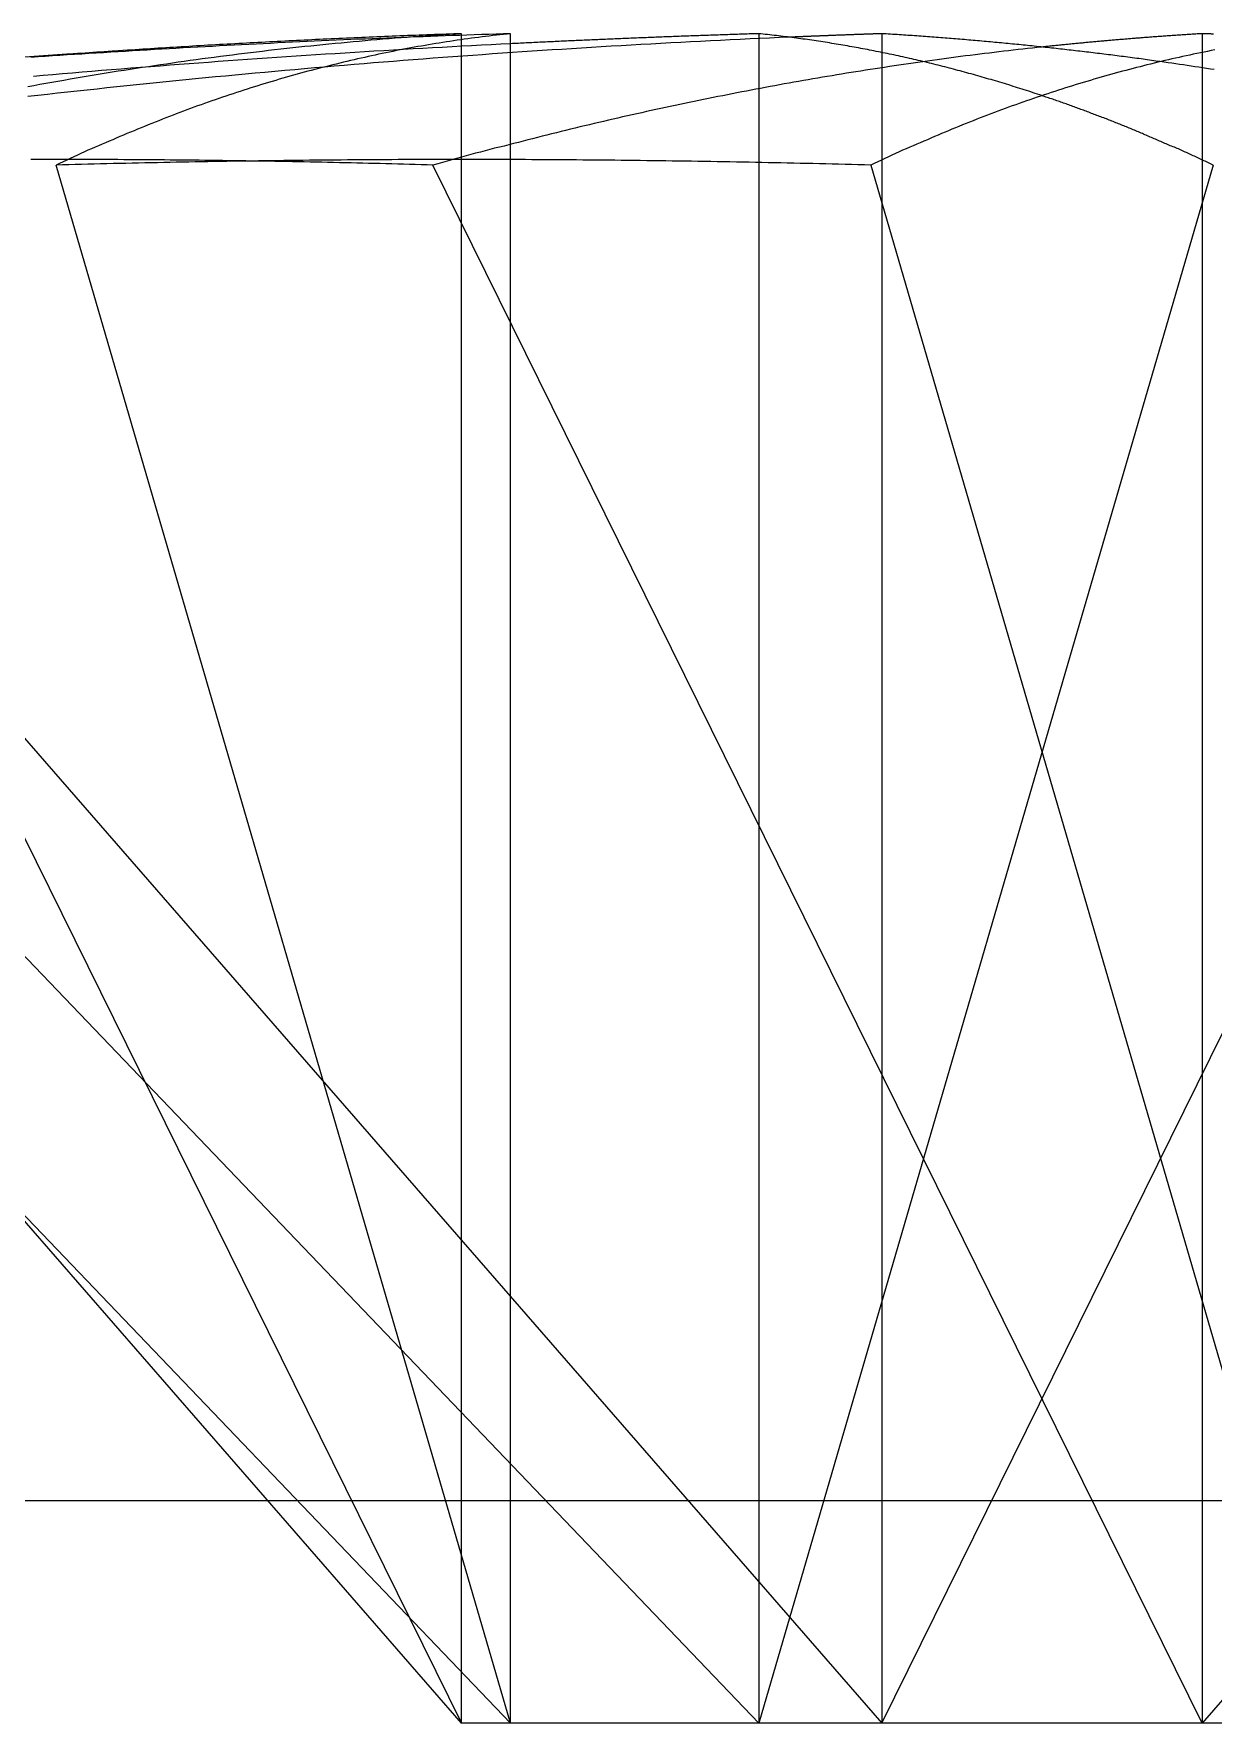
# Model space of a CAD drawing. Extents: x 3.27 to 9.48, y 3.29 to 7.63.
# Drawn here: x 5.3194 to 5.3548, y 4.5489 to 4.5997 of the extents above; entities that cross this region are included whole.
import ezdxf

# ---------------------------------------------------------------- set-up
doc = ezdxf.new("R2010")
doc.units = 0
doc.layers.add('HIDDEN_EDGES_ANSI_', color=7, linetype='CONTINUOUS')
doc.layers.add('VISIBLE_EDGES_ANSI_', color=7, linetype='CONTINUOUS')

msp = doc.modelspace()

# ---------------------------------------------------------------- linework, layer by layer
at = {"layer": 'HIDDEN_EDGES_ANSI_'}
for p, q in [((5.332231, 4.548943), (5.332231, 4.599696)), ((5.344857, 4.599744), (5.344857, 4.548943)), ((5.354489, 4.599182), (5.354489, 4.548943)), ((5.28889, 4.595791), (5.333704, 4.548943)), ((5.332231, 4.548943), (5.291482, 4.595791)), ((5.341163, 4.548943), (5.296349, 4.595791)), ((5.304109, 4.595791), (5.344857, 4.548943)), ((5.309115, 4.595791), (5.332231, 4.548943)), ((5.333704, 4.548943), (5.320048, 4.595791)), ((5.354489, 4.548943), (5.331373, 4.595791)), ((5.333704, 4.548943), (5.333704, 4.595957)), ((5.341163, 4.59587), (5.341163, 4.548943)), ((5.354819, 4.595791), (5.341163, 4.548943)), ((5.344528, 4.595791), (5.358183, 4.548943)), ((5.344857, 4.548943), (5.367973, 4.595791)), ((5.395238, 4.595791), (5.354489, 4.548943)), ((5.333704, 4.548943), (5.332231, 4.548943)), ((5.358183, 4.548943), (5.333704, 4.548943))]:
    msp.add_line(p, q, dxfattribs=at)
for points in [[(5.33223, 4.59974, 0), (5.33205, 4.59973, 0), (5.33187, 4.59972, 0), (5.33169, 4.59971, 0), (5.33151, 4.5997, 0), (5.33132, 4.59969, 0), (5.33114, 4.59967, 0), (5.33096, 4.59966, 0), (5.33078, 4.59965, 0), (5.3306, 4.59963, 0), (5.33042, 4.59962, 0), (5.33024, 4.59961, 0), (5.33006, 4.59959, 0), (5.32987, 4.59958, 0), (5.32969, 4.59956, 0), (5.32951, 4.59955, 0), (5.32933, 4.59953, 0), (5.32915, 4.59951, 0), (5.32897, 4.5995, 0), (5.32879, 4.59948, 0), (5.32861, 4.59946, 0), (5.32843, 4.59945, 0), (5.32824, 4.59943, 0), (5.32806, 4.59941, 0), (5.32788, 4.59939, 0), (5.3277, 4.59937, 0), (5.32752, 4.59936, 0), (5.32734, 4.59934, 0), (5.32716, 4.59932, 0), (5.32698, 4.5993, 0), (5.3268, 4.59928, 0), (5.32661, 4.59926, 0), (5.32643, 4.59924, 0), (5.32625, 4.59921, 0), (5.32607, 4.59919, 0), (5.32589, 4.59917, 0), (5.32571, 4.59915, 0), (5.32553, 4.59913, 0), (5.32535, 4.5991, 0), (5.32517, 4.59908, 0), (5.32499, 4.59906, 0), (5.3248, 4.59903, 0), (5.32462, 4.59901, 0), (5.32444, 4.59899, 0), (5.32426, 4.59896, 0), (5.32408, 4.59894, 0), (5.3239, 4.59891, 0), (5.32372, 4.59889, 0), (5.32354, 4.59886, 0), (5.32336, 4.59883, 0), (5.32318, 4.59881, 0), (5.323, 4.59878, 0), (5.32282, 4.59875, 0), (5.32263, 4.59873, 0), (5.32245, 4.5987, 0), (5.32227, 4.59867, 0), (5.32209, 4.59864, 0), (5.32191, 4.59862, 0), (5.32173, 4.59859, 0), (5.32155, 4.59856, 0), (5.32137, 4.59853, 0), (5.32119, 4.5985, 0), (5.32101, 4.59847, 0), (5.32083, 4.59844, 0), (5.32065, 4.59841, 0), (5.32047, 4.59838, 0), (5.32028, 4.59834, 0), (5.3201, 4.59831, 0), (5.31992, 4.59828, 0), (5.31974, 4.59825, 0), (5.31956, 4.59822, 0), (5.31938, 4.59818, 0), (5.3192, 4.59815, 0)], [(5.34209, 4.59964, 0), (5.34179, 4.59963, 0), (5.34149, 4.59961, 0), (5.3412, 4.5996, 0), (5.3409, 4.59959, 0), (5.3406, 4.59957, 0), (5.3403, 4.59956, 0), (5.34001, 4.59954, 0), (5.33971, 4.59953, 0), (5.33941, 4.59951, 0), (5.33911, 4.5995, 0), (5.33882, 4.59948, 0), (5.33852, 4.59947, 0), (5.33822, 4.59945, 0), (5.33792, 4.59943, 0), (5.33762, 4.59942, 0), (5.33733, 4.5994, 0), (5.33703, 4.59938, 0), (5.33673, 4.59937, 0), (5.33643, 4.59935, 0), (5.33614, 4.59933, 0), (5.33584, 4.59931, 0), (5.33554, 4.59929, 0), (5.33524, 4.59927, 0), (5.33495, 4.59926, 0), (5.33465, 4.59924, 0), (5.33435, 4.59922, 0), (5.33405, 4.5992, 0), (5.33376, 4.59918, 0), (5.33346, 4.59916, 0), (5.33316, 4.59914, 0), (5.33286, 4.59911, 0), (5.33257, 4.59909, 0), (5.33227, 4.59907, 0), (5.33197, 4.59905, 0), (5.33167, 4.59903, 0), (5.33138, 4.59901, 0), (5.33108, 4.59898, 0), (5.33078, 4.59896, 0), (5.33048, 4.59894, 0), (5.33019, 4.59891, 0), (5.32989, 4.59889, 0), (5.32959, 4.59887, 0), (5.3293, 4.59884, 0), (5.329, 4.59882, 0), (5.3287, 4.59879, 0), (5.3284, 4.59877, 0), (5.32811, 4.59874, 0), (5.32781, 4.59872, 0), (5.32751, 4.59869, 0), (5.32722, 4.59866, 0), (5.32692, 4.59864, 0), (5.32662, 4.59861, 0), (5.32632, 4.59858, 0), (5.32603, 4.59856, 0), (5.32573, 4.59853, 0), (5.32543, 4.5985, 0), (5.32514, 4.59847, 0), (5.32484, 4.59845, 0), (5.32454, 4.59842, 0), (5.32424, 4.59839, 0), (5.32395, 4.59836, 0), (5.32365, 4.59833, 0), (5.32335, 4.5983, 0), (5.32306, 4.59827, 0), (5.32276, 4.59824, 0), (5.32246, 4.59821, 0), (5.32217, 4.59818, 0), (5.32187, 4.59815, 0), (5.32157, 4.59812, 0), (5.32128, 4.59808, 0), (5.32098, 4.59805, 0), (5.32068, 4.59802, 0), (5.32039, 4.59799, 0), (5.32009, 4.59796, 0), (5.31979, 4.59792, 0), (5.3195, 4.59789, 0), (5.3192, 4.59786, 0)], [(5.3337, 4.59944, 0), (5.33341, 4.59943, 0), (5.33312, 4.59941, 0), (5.33283, 4.5994, 0), (5.33253, 4.59938, 0), (5.33224, 4.59937, 0), (5.33195, 4.59935, 0), (5.33165, 4.59933, 0), (5.33136, 4.59932, 0), (5.33107, 4.5993, 0), (5.33078, 4.59929, 0), (5.33048, 4.59927, 0), (5.33019, 4.59925, 0), (5.3299, 4.59923, 0), (5.3296, 4.59922, 0), (5.32931, 4.5992, 0), (5.32902, 4.59918, 0), (5.32873, 4.59916, 0), (5.32843, 4.59914, 0), (5.32814, 4.59913, 0), (5.32785, 4.59911, 0), (5.32756, 4.59909, 0), (5.32726, 4.59907, 0), (5.32697, 4.59905, 0), (5.32668, 4.59903, 0), (5.32639, 4.59901, 0), (5.32609, 4.59899, 0), (5.3258, 4.59897, 0), (5.32551, 4.59895, 0), (5.32522, 4.59893, 0), (5.32492, 4.59891, 0), (5.32463, 4.59888, 0), (5.32434, 4.59886, 0), (5.32405, 4.59884, 0), (5.32375, 4.59882, 0), (5.32346, 4.5988, 0), (5.32317, 4.59877, 0), (5.32288, 4.59875, 0), (5.32258, 4.59873, 0), (5.32229, 4.59871, 0), (5.322, 4.59868, 0), (5.32171, 4.59866, 0), (5.32141, 4.59864, 0), (5.32112, 4.59861, 0), (5.32083, 4.59859, 0), (5.32054, 4.59856, 0), (5.32024, 4.59854, 0), (5.31995, 4.59851, 0), (5.31966, 4.59849, 0), (5.31937, 4.59846, 0)], [(5.34967, 4.59934, 0), (5.34953, 4.59933, 0), (5.34939, 4.59931, 0), (5.34924, 4.5993, 0), (5.3491, 4.59928, 0), (5.34896, 4.59927, 0), (5.34881, 4.59925, 0), (5.34867, 4.59923, 0), (5.34853, 4.59922, 0), (5.34838, 4.5992, 0), (5.34824, 4.59918, 0), (5.3481, 4.59916, 0), (5.34795, 4.59915, 0), (5.34781, 4.59913, 0), (5.34767, 4.59911, 0), (5.34752, 4.59909, 0), (5.34738, 4.59908, 0), (5.34723, 4.59906, 0), (5.34709, 4.59904, 0), (5.34695, 4.59902, 0), (5.3468, 4.599, 0), (5.34666, 4.59898, 0), (5.34652, 4.59896, 0), (5.34637, 4.59894, 0), (5.34623, 4.59892, 0), (5.34609, 4.5989, 0), (5.34594, 4.59888, 0), (5.3458, 4.59886, 0), (5.34566, 4.59884, 0), (5.34551, 4.59882, 0), (5.34537, 4.5988, 0), (5.34523, 4.59878, 0), (5.34509, 4.59876, 0), (5.34494, 4.59873, 0), (5.3448, 4.59871, 0), (5.34466, 4.59869, 0), (5.34451, 4.59867, 0), (5.34437, 4.59865, 0), (5.34423, 4.59862, 0), (5.34408, 4.5986, 0), (5.34394, 4.59858, 0), (5.3438, 4.59856, 0), (5.34365, 4.59853, 0), (5.34351, 4.59851, 0), (5.34337, 4.59848, 0), (5.34322, 4.59846, 0), (5.34308, 4.59844, 0), (5.34294, 4.59841, 0), (5.34279, 4.59839, 0), (5.34265, 4.59836, 0), (5.34251, 4.59834, 0), (5.34236, 4.59831, 0), (5.34222, 4.59829, 0), (5.34208, 4.59826, 0), (5.34193, 4.59824, 0), (5.34179, 4.59821, 0), (5.34165, 4.59818, 0), (5.34151, 4.59816, 0), (5.34136, 4.59813, 0), (5.34122, 4.5981, 0), (5.34108, 4.59808, 0), (5.34093, 4.59805, 0), (5.34079, 4.59802, 0), (5.34065, 4.598, 0), (5.3405, 4.59797, 0), (5.34036, 4.59794, 0), (5.34022, 4.59791, 0), (5.34008, 4.59788, 0), (5.33993, 4.59786, 0), (5.33979, 4.59783, 0), (5.33965, 4.5978, 0), (5.3395, 4.59777, 0), (5.33936, 4.59774, 0), (5.33922, 4.59771, 0), (5.33907, 4.59768, 0), (5.33893, 4.59765, 0), (5.33879, 4.59762, 0), (5.33865, 4.59759, 0), (5.3385, 4.59756, 0), (5.33836, 4.59753, 0), (5.33822, 4.5975, 0), (5.33807, 4.59747, 0), (5.33793, 4.59744, 0), (5.33779, 4.59741, 0), (5.33765, 4.59737, 0), (5.3375, 4.59734, 0), (5.33736, 4.59731, 0), (5.33722, 4.59728, 0), (5.33707, 4.59725, 0), (5.33693, 4.59721, 0), (5.33679, 4.59718, 0), (5.33665, 4.59715, 0), (5.3365, 4.59711, 0), (5.33636, 4.59708, 0), (5.33622, 4.59705, 0), (5.33608, 4.59701, 0), (5.33593, 4.59698, 0), (5.33579, 4.59695, 0), (5.33565, 4.59691, 0), (5.33551, 4.59688, 0), (5.33536, 4.59684, 0), (5.33522, 4.59681, 0), (5.33508, 4.59677, 0), (5.33493, 4.59674, 0), (5.33479, 4.5967, 0), (5.33465, 4.59667, 0), (5.33451, 4.59663, 0), (5.33436, 4.59659, 0), (5.33422, 4.59656, 0), (5.33408, 4.59652, 0), (5.33394, 4.59648, 0), (5.33379, 4.59645, 0), (5.33365, 4.59641, 0), (5.33351, 4.59637, 0), (5.33337, 4.59634, 0), (5.33322, 4.5963, 0), (5.33308, 4.59626, 0), (5.33294, 4.59622, 0), (5.3328, 4.59618, 0), (5.33265, 4.59615, 0), (5.33251, 4.59611, 0), (5.33237, 4.59607, 0), (5.33223, 4.59603, 0), (5.33208, 4.59599, 0), (5.33194, 4.59595, 0), (5.3318, 4.59591, 0), (5.33166, 4.59587, 0), (5.33152, 4.59583, 0), (5.33137, 4.59579, 0)], [(5.35485, 4.59867, 0), (5.35474, 4.59868, 0), (5.35462, 4.5987, 0), (5.3545, 4.59872, 0), (5.35439, 4.59874, 0), (5.35427, 4.59875, 0), (5.35416, 4.59877, 0), (5.35404, 4.59879, 0), (5.35393, 4.59881, 0), (5.35381, 4.59882, 0), (5.3537, 4.59884, 0), (5.35358, 4.59886, 0), (5.35347, 4.59887, 0), (5.35335, 4.59889, 0), (5.35323, 4.59891, 0)], [(5.35482, 4.59579, 0), (5.35478, 4.59581, 0), (5.35474, 4.59583, 0), (5.3547, 4.59585, 0), (5.35466, 4.59587, 0), (5.35462, 4.59589, 0), (5.35458, 4.59591, 0), (5.35454, 4.59592, 0), (5.3545, 4.59594, 0), (5.35446, 4.59596, 0), (5.35442, 4.59598, 0), (5.35438, 4.596, 0), (5.35434, 4.59602, 0), (5.3543, 4.59604, 0), (5.35426, 4.59606, 0), (5.35422, 4.59607, 0), (5.35418, 4.59609, 0), (5.35414, 4.59611, 0), (5.3541, 4.59613, 0), (5.35406, 4.59615, 0), (5.35402, 4.59617, 0), (5.35398, 4.59618, 0), (5.35394, 4.5962, 0), (5.3539, 4.59622, 0), (5.35386, 4.59624, 0), (5.35382, 4.59626, 0), (5.35378, 4.59628, 0), (5.35374, 4.59629, 0), (5.3537, 4.59631, 0), (5.35366, 4.59633, 0), (5.35362, 4.59635, 0), (5.35357, 4.59637, 0), (5.35353, 4.59638, 0), (5.35349, 4.5964, 0), (5.35345, 4.59642, 0), (5.35341, 4.59644, 0), (5.35337, 4.59645, 0), (5.35333, 4.59647, 0), (5.35329, 4.59649, 0), (5.35325, 4.59651, 0), (5.35321, 4.59652, 0), (5.35317, 4.59654, 0), (5.35313, 4.59656, 0), (5.35309, 4.59658, 0), (5.35305, 4.59659, 0), (5.35301, 4.59661, 0), (5.35297, 4.59663, 0), (5.35293, 4.59664, 0), (5.35289, 4.59666, 0), (5.35285, 4.59668, 0), (5.35281, 4.5967, 0), (5.35277, 4.59671, 0), (5.35273, 4.59673, 0), (5.35269, 4.59675, 0), (5.35265, 4.59676, 0), (5.35261, 4.59678, 0), (5.35257, 4.5968, 0), (5.35253, 4.59681, 0), (5.35249, 4.59683, 0), (5.35245, 4.59685, 0), (5.35241, 4.59686, 0), (5.35237, 4.59688, 0), (5.35233, 4.5969, 0), (5.35229, 4.59691, 0), (5.35225, 4.59693, 0), (5.35221, 4.59695, 0), (5.35217, 4.59696, 0), (5.35213, 4.59698, 0), (5.35209, 4.59699, 0), (5.35205, 4.59701, 0), (5.35201, 4.59703, 0), (5.35197, 4.59704, 0), (5.35193, 4.59706, 0), (5.35189, 4.59707, 0), (5.35185, 4.59709, 0), (5.35181, 4.59711, 0), (5.35177, 4.59712, 0), (5.35173, 4.59714, 0), (5.35169, 4.59715, 0), (5.35165, 4.59717, 0), (5.35161, 4.59719, 0), (5.35157, 4.5972, 0), (5.35153, 4.59722, 0), (5.35148, 4.59723, 0), (5.35144, 4.59725, 0), (5.3514, 4.59726, 0), (5.35136, 4.59728, 0), (5.35132, 4.59729, 0), (5.35128, 4.59731, 0), (5.35124, 4.59732, 0), (5.3512, 4.59734, 0), (5.35116, 4.59735, 0), (5.35112, 4.59737, 0), (5.35108, 4.59739, 0), (5.35104, 4.5974, 0), (5.351, 4.59742, 0), (5.35096, 4.59743, 0), (5.35092, 4.59745, 0), (5.35088, 4.59746, 0), (5.35084, 4.59747, 0), (5.3508, 4.59749, 0), (5.35076, 4.5975, 0), (5.35072, 4.59752, 0), (5.35068, 4.59753, 0), (5.35064, 4.59755, 0), (5.3506, 4.59756, 0), (5.35056, 4.59758, 0), (5.35052, 4.59759, 0), (5.35048, 4.59761, 0), (5.35044, 4.59762, 0), (5.3504, 4.59764, 0), (5.35036, 4.59765, 0), (5.35032, 4.59766, 0), (5.35028, 4.59768, 0), (5.35024, 4.59769, 0), (5.3502, 4.59771, 0), (5.35016, 4.59772, 0), (5.35012, 4.59773, 0), (5.35008, 4.59775, 0), (5.35004, 4.59776, 0), (5.35, 4.59778, 0), (5.34996, 4.59779, 0), (5.34991, 4.5978, 0), (5.34987, 4.59782, 0), (5.34983, 4.59783, 0), (5.34979, 4.59784, 0), (5.34975, 4.59786, 0), (5.34971, 4.59787, 0), (5.34967, 4.59789, 0)], [(5.33137, 4.59579, 0), (5.3312, 4.5958, 0), (5.33102, 4.5958, 0), (5.33084, 4.59581, 0), (5.33067, 4.59581, 0), (5.33049, 4.59582, 0), (5.33032, 4.59582, 0), (5.33014, 4.59583, 0), (5.32996, 4.59583, 0), (5.32979, 4.59584, 0), (5.32961, 4.59584, 0), (5.32944, 4.59584, 0), (5.32926, 4.59585, 0), (5.32908, 4.59585, 0), (5.32891, 4.59586, 0), (5.32873, 4.59586, 0), (5.32856, 4.59586, 0), (5.32838, 4.59587, 0), (5.3282, 4.59587, 0), (5.32803, 4.59588, 0), (5.32785, 4.59588, 0), (5.32768, 4.59588, 0), (5.3275, 4.59589, 0), (5.32733, 4.59589, 0), (5.32715, 4.59589, 0), (5.32697, 4.5959, 0), (5.3268, 4.5959, 0), (5.32662, 4.5959, 0), (5.32645, 4.59591, 0), (5.32627, 4.59591, 0), (5.3261, 4.59591, 0), (5.32592, 4.59591, 0), (5.32575, 4.59592, 0), (5.32557, 4.59592, 0), (5.3254, 4.59592, 0), (5.32522, 4.59592, 0), (5.32505, 4.59593, 0), (5.32487, 4.59593, 0), (5.3247, 4.59593, 0), (5.32452, 4.59593, 0), (5.32435, 4.59594, 0), (5.32417, 4.59594, 0), (5.324, 4.59594, 0), (5.32382, 4.59594, 0), (5.32365, 4.59594, 0), (5.32347, 4.59594, 0), (5.3233, 4.59595, 0), (5.32312, 4.59595, 0), (5.32295, 4.59595, 0), (5.32277, 4.59595, 0), (5.3226, 4.59595, 0), (5.32243, 4.59595, 0), (5.32225, 4.59595, 0), (5.32208, 4.59595, 0), (5.3219, 4.59596, 0), (5.32173, 4.59596, 0), (5.32155, 4.59596, 0), (5.32138, 4.59596, 0), (5.32121, 4.59596, 0), (5.32103, 4.59596, 0), (5.32086, 4.59596, 0), (5.32068, 4.59596, 0), (5.32051, 4.59596, 0), (5.32034, 4.59596, 0), (5.32016, 4.59596, 0), (5.31999, 4.59596, 0), (5.31981, 4.59596, 0), (5.31964, 4.59596, 0), (5.31947, 4.59596, 0), (5.31929, 4.59596, 0)]]:
    msp.add_polyline3d(points, dxfattribs=at)
at = {"layer": 'VISIBLE_EDGES_ANSI_'}
for p, q in [((5.332231, 4.599696), (5.332231, 4.599744)), ((5.333704, 4.595957), (5.333704, 4.599744)), ((5.341163, 4.599744), (5.341163, 4.59587)), ((5.354489, 4.599744), (5.354489, 4.599182)), ((5.233138, 4.555636), (5.466209, 4.555636))]:
    msp.add_line(p, q, dxfattribs=at)
for points in [[(5.3337, 4.59974, 0), (5.33349, 4.59974, 0), (5.33327, 4.59973, 0), (5.33305, 4.59972, 0), (5.33283, 4.59972, 0), (5.33261, 4.59971, 0), (5.33239, 4.5997, 0), (5.33217, 4.59969, 0), (5.33196, 4.59969, 0), (5.33174, 4.59968, 0), (5.33152, 4.59967, 0), (5.3313, 4.59966, 0), (5.33108, 4.59965, 0), (5.33086, 4.59965, 0), (5.33064, 4.59964, 0), (5.33043, 4.59963, 0), (5.33021, 4.59962, 0), (5.32999, 4.59961, 0), (5.32977, 4.5996, 0), (5.32955, 4.59959, 0), (5.32933, 4.59958, 0), (5.32911, 4.59958, 0), (5.3289, 4.59957, 0), (5.32868, 4.59956, 0), (5.32846, 4.59955, 0), (5.32824, 4.59954, 0), (5.32802, 4.59953, 0), (5.3278, 4.59952, 0), (5.32759, 4.59951, 0), (5.32737, 4.5995, 0), (5.32715, 4.59949, 0), (5.32693, 4.59948, 0), (5.32671, 4.59947, 0), (5.32649, 4.59945, 0), (5.32627, 4.59944, 0), (5.32606, 4.59943, 0), (5.32584, 4.59942, 0), (5.32562, 4.59941, 0), (5.3254, 4.5994, 0), (5.32518, 4.59939, 0), (5.32496, 4.59938, 0), (5.32475, 4.59936, 0), (5.32453, 4.59935, 0), (5.32431, 4.59934, 0), (5.32409, 4.59933, 0), (5.32387, 4.59932, 0), (5.32365, 4.5993, 0), (5.32344, 4.59929, 0), (5.32322, 4.59928, 0), (5.323, 4.59927, 0), (5.32278, 4.59925, 0), (5.32256, 4.59924, 0), (5.32234, 4.59923, 0), (5.32213, 4.59921, 0), (5.32191, 4.5992, 0), (5.32169, 4.59919, 0), (5.32147, 4.59917, 0), (5.32125, 4.59916, 0), (5.32103, 4.59915, 0), (5.32082, 4.59913, 0), (5.3206, 4.59912, 0), (5.32038, 4.59911, 0), (5.32016, 4.59909, 0), (5.31994, 4.59908, 0), (5.31972, 4.59906, 0), (5.31951, 4.59905, 0), (5.31929, 4.59903, 0)], [(5.33223, 4.59974, 0), (5.33212, 4.59974, 0), (5.332, 4.59974, 0), (5.33188, 4.59973, 0), (5.33177, 4.59973, 0), (5.33165, 4.59972, 0), (5.33154, 4.59972, 0), (5.33142, 4.59972, 0), (5.33131, 4.59971, 0), (5.33119, 4.59971, 0), (5.33108, 4.5997, 0), (5.33096, 4.5997, 0), (5.33085, 4.59969, 0), (5.33073, 4.59969, 0), (5.33061, 4.59969, 0), (5.3305, 4.59968, 0), (5.33038, 4.59968, 0), (5.33027, 4.59967, 0), (5.33015, 4.59967, 0), (5.33004, 4.59966, 0), (5.32992, 4.59966, 0), (5.32981, 4.59965, 0), (5.32969, 4.59965, 0), (5.32958, 4.59964, 0), (5.32946, 4.59964, 0), (5.32934, 4.59963, 0), (5.32923, 4.59963, 0), (5.32911, 4.59962, 0), (5.329, 4.59962, 0), (5.32888, 4.59961, 0), (5.32877, 4.59961, 0), (5.32865, 4.5996, 0), (5.32854, 4.5996, 0), (5.32842, 4.59959, 0), (5.32831, 4.59959, 0), (5.32819, 4.59958, 0), (5.32807, 4.59958, 0), (5.32796, 4.59957, 0), (5.32784, 4.59957, 0), (5.32773, 4.59956, 0), (5.32761, 4.59955, 0), (5.3275, 4.59955, 0), (5.32738, 4.59954, 0), (5.32727, 4.59954, 0), (5.32715, 4.59953, 0), (5.32704, 4.59953, 0), (5.32692, 4.59952, 0), (5.3268, 4.59951, 0), (5.32669, 4.59951, 0), (5.32657, 4.5995, 0), (5.32646, 4.5995, 0), (5.32634, 4.59949, 0), (5.32623, 4.59948, 0), (5.32611, 4.59948, 0), (5.326, 4.59947, 0), (5.32588, 4.59947, 0), (5.32577, 4.59946, 0), (5.32565, 4.59945, 0), (5.32554, 4.59945, 0), (5.32542, 4.59944, 0), (5.3253, 4.59943, 0), (5.32519, 4.59943, 0), (5.32507, 4.59942, 0), (5.32496, 4.59942, 0), (5.32484, 4.59941, 0), (5.32473, 4.5994, 0), (5.32461, 4.5994, 0), (5.3245, 4.59939, 0), (5.32438, 4.59938, 0), (5.32427, 4.59938, 0), (5.32415, 4.59937, 0), (5.32404, 4.59936, 0), (5.32392, 4.59935, 0), (5.32381, 4.59935, 0), (5.32369, 4.59934, 0), (5.32357, 4.59933, 0), (5.32346, 4.59933, 0), (5.32334, 4.59932, 0), (5.32323, 4.59931, 0), (5.32311, 4.59931, 0), (5.323, 4.5993, 0), (5.32288, 4.59929, 0), (5.32277, 4.59928, 0), (5.32265, 4.59928, 0), (5.32254, 4.59927, 0), (5.32242, 4.59926, 0), (5.32231, 4.59925, 0), (5.32219, 4.59925, 0), (5.32207, 4.59924, 0), (5.32196, 4.59923, 0), (5.32184, 4.59922, 0), (5.32173, 4.59922, 0), (5.32161, 4.59921, 0), (5.3215, 4.5992, 0), (5.32138, 4.59919, 0), (5.32127, 4.59919, 0), (5.32115, 4.59918, 0), (5.32104, 4.59917, 0), (5.32092, 4.59916, 0), (5.32081, 4.59915, 0), (5.32069, 4.59915, 0), (5.32058, 4.59914, 0), (5.32046, 4.59913, 0), (5.32035, 4.59912, 0), (5.32023, 4.59911, 0), (5.32011, 4.59911, 0), (5.32, 4.5991, 0), (5.31988, 4.59909, 0), (5.31977, 4.59908, 0), (5.31965, 4.59907, 0), (5.31954, 4.59906, 0), (5.31942, 4.59906, 0), (5.31931, 4.59905, 0)], [(5.3337, 4.59974, 0), (5.3336, 4.59973, 0), (5.33349, 4.59972, 0), (5.33338, 4.59971, 0), (5.33328, 4.5997, 0), (5.33317, 4.59969, 0), (5.33306, 4.59967, 0), (5.33295, 4.59966, 0), (5.33285, 4.59965, 0), (5.33274, 4.59963, 0), (5.33263, 4.59962, 0), (5.33253, 4.59961, 0), (5.33242, 4.59959, 0), (5.33231, 4.59958, 0), (5.33221, 4.59956, 0), (5.3321, 4.59955, 0), (5.33199, 4.59953, 0), (5.33188, 4.59951, 0), (5.33178, 4.5995, 0), (5.33167, 4.59948, 0), (5.33156, 4.59946, 0), (5.33146, 4.59945, 0), (5.33135, 4.59943, 0), (5.33124, 4.59941, 0), (5.33114, 4.59939, 0), (5.33103, 4.59937, 0), (5.33092, 4.59936, 0), (5.33081, 4.59934, 0), (5.33071, 4.59932, 0), (5.3306, 4.5993, 0), (5.33049, 4.59928, 0), (5.33039, 4.59926, 0), (5.33028, 4.59924, 0), (5.33017, 4.59921, 0), (5.33007, 4.59919, 0), (5.32996, 4.59917, 0), (5.32985, 4.59915, 0), (5.32974, 4.59913, 0), (5.32964, 4.5991, 0), (5.32953, 4.59908, 0), (5.32942, 4.59906, 0), (5.32932, 4.59903, 0), (5.32921, 4.59901, 0), (5.3291, 4.59899, 0), (5.329, 4.59896, 0), (5.32889, 4.59894, 0), (5.32878, 4.59891, 0), (5.32868, 4.59889, 0), (5.32857, 4.59886, 0), (5.32846, 4.59883, 0), (5.32836, 4.59881, 0), (5.32825, 4.59878, 0), (5.32814, 4.59875, 0), (5.32804, 4.59873, 0), (5.32793, 4.5987, 0), (5.32782, 4.59867, 0), (5.32771, 4.59864, 0), (5.32761, 4.59862, 0), (5.3275, 4.59859, 0), (5.32739, 4.59856, 0), (5.32729, 4.59853, 0), (5.32718, 4.5985, 0), (5.32707, 4.59847, 0), (5.32697, 4.59844, 0), (5.32686, 4.59841, 0), (5.32675, 4.59838, 0), (5.32665, 4.59834, 0), (5.32654, 4.59831, 0), (5.32643, 4.59828, 0), (5.32633, 4.59825, 0), (5.32622, 4.59822, 0), (5.32611, 4.59818, 0), (5.32601, 4.59815, 0), (5.3259, 4.59812, 0), (5.32579, 4.59808, 0), (5.32569, 4.59805, 0), (5.32558, 4.59801, 0), (5.32547, 4.59798, 0), (5.32537, 4.59794, 0), (5.32526, 4.59791, 0), (5.32515, 4.59787, 0), (5.32505, 4.59784, 0), (5.32494, 4.5978, 0), (5.32483, 4.59776, 0), (5.32473, 4.59773, 0), (5.32462, 4.59769, 0), (5.32451, 4.59765, 0), (5.32441, 4.59761, 0), (5.3243, 4.59758, 0), (5.32419, 4.59754, 0), (5.32409, 4.5975, 0), (5.32398, 4.59746, 0), (5.32388, 4.59742, 0), (5.32377, 4.59738, 0), (5.32366, 4.59734, 0), (5.32356, 4.5973, 0), (5.32345, 4.59726, 0), (5.32334, 4.59722, 0), (5.32324, 4.59718, 0), (5.32313, 4.59713, 0), (5.32302, 4.59709, 0), (5.32292, 4.59705, 0), (5.32281, 4.59701, 0), (5.3227, 4.59696, 0), (5.3226, 4.59692, 0), (5.32249, 4.59688, 0), (5.32239, 4.59683, 0), (5.32228, 4.59679, 0), (5.32217, 4.59675, 0), (5.32207, 4.5967, 0), (5.32196, 4.59666, 0), (5.32185, 4.59661, 0), (5.32175, 4.59656, 0), (5.32164, 4.59652, 0), (5.32153, 4.59647, 0), (5.32143, 4.59643, 0), (5.32132, 4.59638, 0), (5.32122, 4.59633, 0), (5.32111, 4.59628, 0), (5.321, 4.59624, 0), (5.3209, 4.59619, 0), (5.32079, 4.59614, 0), (5.32069, 4.59609, 0), (5.32058, 4.59604, 0), (5.32047, 4.59599, 0), (5.32037, 4.59594, 0), (5.32026, 4.59589, 0), (5.32015, 4.59584, 0), (5.32005, 4.59579, 0)], [(5.34116, 4.59974, 0), (5.3411, 4.59974, 0), (5.34105, 4.59974, 0), (5.34099, 4.59974, 0), (5.34093, 4.59974, 0), (5.34087, 4.59974, 0), (5.34081, 4.59973, 0), (5.34076, 4.59973, 0), (5.3407, 4.59973, 0), (5.34064, 4.59973, 0), (5.34058, 4.59973, 0), (5.34052, 4.59972, 0), (5.34046, 4.59972, 0), (5.34041, 4.59972, 0), (5.34035, 4.59972, 0), (5.34029, 4.59972, 0), (5.34023, 4.59971, 0), (5.34017, 4.59971, 0), (5.34011, 4.59971, 0), (5.34006, 4.59971, 0), (5.34, 4.59971, 0), (5.33994, 4.5997, 0), (5.33988, 4.5997, 0), (5.33982, 4.5997, 0), (5.33976, 4.5997, 0), (5.33971, 4.5997, 0), (5.33965, 4.59969, 0), (5.33959, 4.59969, 0), (5.33953, 4.59969, 0), (5.33947, 4.59969, 0), (5.33941, 4.59969, 0), (5.33936, 4.59968, 0), (5.3393, 4.59968, 0), (5.33924, 4.59968, 0), (5.33918, 4.59968, 0), (5.33912, 4.59968, 0), (5.33906, 4.59967, 0), (5.33901, 4.59967, 0), (5.33895, 4.59967, 0), (5.33889, 4.59967, 0), (5.33883, 4.59967, 0), (5.33877, 4.59966, 0), (5.33872, 4.59966, 0), (5.33866, 4.59966, 0), (5.3386, 4.59966, 0), (5.33854, 4.59965, 0), (5.33848, 4.59965, 0), (5.33842, 4.59965, 0), (5.33837, 4.59965, 0), (5.33831, 4.59965, 0), (5.33825, 4.59964, 0), (5.33819, 4.59964, 0), (5.33813, 4.59964, 0), (5.33807, 4.59964, 0), (5.33802, 4.59963, 0), (5.33796, 4.59963, 0), (5.3379, 4.59963, 0), (5.33784, 4.59963, 0), (5.33778, 4.59962, 0), (5.33772, 4.59962, 0), (5.33767, 4.59962, 0), (5.33761, 4.59962, 0), (5.33755, 4.59962, 0), (5.33749, 4.59961, 0), (5.33743, 4.59961, 0), (5.33737, 4.59961, 0), (5.33732, 4.59961, 0), (5.33726, 4.5996, 0), (5.3372, 4.5996, 0), (5.33714, 4.5996, 0), (5.33708, 4.5996, 0), (5.33702, 4.59959, 0), (5.33697, 4.59959, 0), (5.33691, 4.59959, 0), (5.33685, 4.59959, 0), (5.33679, 4.59958, 0), (5.33673, 4.59958, 0), (5.33668, 4.59958, 0), (5.33662, 4.59958, 0), (5.33656, 4.59957, 0), (5.3365, 4.59957, 0), (5.33644, 4.59957, 0), (5.33638, 4.59957, 0), (5.33633, 4.59956, 0), (5.33627, 4.59956, 0), (5.33621, 4.59956, 0), (5.33615, 4.59956, 0), (5.33609, 4.59955, 0), (5.33603, 4.59955, 0), (5.33598, 4.59955, 0), (5.33592, 4.59955, 0), (5.33586, 4.59954, 0), (5.3358, 4.59954, 0), (5.33574, 4.59954, 0), (5.33568, 4.59954, 0), (5.33563, 4.59953, 0), (5.33557, 4.59953, 0), (5.33551, 4.59953, 0), (5.33545, 4.59953, 0), (5.33539, 4.59952, 0), (5.33534, 4.59952, 0), (5.33528, 4.59952, 0), (5.33522, 4.59952, 0), (5.33516, 4.59951, 0), (5.3351, 4.59951, 0), (5.33504, 4.59951, 0), (5.33499, 4.5995, 0), (5.33493, 4.5995, 0), (5.33487, 4.5995, 0), (5.33481, 4.5995, 0), (5.33475, 4.59949, 0), (5.33469, 4.59949, 0), (5.33464, 4.59949, 0), (5.33458, 4.59949, 0), (5.33452, 4.59948, 0), (5.33446, 4.59948, 0), (5.3344, 4.59948, 0), (5.33434, 4.59947, 0), (5.33429, 4.59947, 0), (5.33423, 4.59947, 0), (5.33417, 4.59947, 0), (5.33411, 4.59946, 0), (5.33405, 4.59946, 0), (5.334, 4.59946, 0), (5.33394, 4.59945, 0), (5.33388, 4.59945, 0), (5.33382, 4.59945, 0), (5.33376, 4.59945, 0), (5.3337, 4.59944, 0)], [(5.34967, 4.59789, 0), (5.34961, 4.59791, 0), (5.34954, 4.59793, 0), (5.34947, 4.59795, 0), (5.34941, 4.59797, 0), (5.34934, 4.598, 0), (5.34928, 4.59802, 0), (5.34921, 4.59804, 0), (5.34914, 4.59806, 0), (5.34908, 4.59808, 0), (5.34901, 4.5981, 0), (5.34894, 4.59812, 0), (5.34888, 4.59814, 0), (5.34881, 4.59816, 0), (5.34874, 4.59819, 0), (5.34868, 4.59821, 0), (5.34861, 4.59823, 0), (5.34855, 4.59825, 0), (5.34848, 4.59827, 0), (5.34841, 4.59829, 0), (5.34835, 4.59831, 0), (5.34828, 4.59833, 0), (5.34821, 4.59835, 0), (5.34815, 4.59837, 0), (5.34808, 4.59838, 0), (5.34801, 4.5984, 0), (5.34795, 4.59842, 0), (5.34788, 4.59844, 0), (5.34782, 4.59846, 0), (5.34775, 4.59848, 0), (5.34768, 4.5985, 0), (5.34762, 4.59852, 0), (5.34755, 4.59854, 0), (5.34748, 4.59855, 0), (5.34742, 4.59857, 0), (5.34735, 4.59859, 0), (5.34728, 4.59861, 0), (5.34722, 4.59863, 0), (5.34715, 4.59864, 0), (5.34708, 4.59866, 0), (5.34702, 4.59868, 0), (5.34695, 4.5987, 0), (5.34689, 4.59871, 0), (5.34682, 4.59873, 0), (5.34675, 4.59875, 0), (5.34669, 4.59876, 0), (5.34662, 4.59878, 0), (5.34655, 4.5988, 0), (5.34649, 4.59881, 0), (5.34642, 4.59883, 0), (5.34635, 4.59885, 0), (5.34629, 4.59886, 0), (5.34622, 4.59888, 0), (5.34615, 4.5989, 0), (5.34609, 4.59891, 0), (5.34602, 4.59893, 0), (5.34595, 4.59894, 0), (5.34589, 4.59896, 0), (5.34582, 4.59897, 0), (5.34576, 4.59899, 0), (5.34569, 4.599, 0), (5.34562, 4.59902, 0), (5.34556, 4.59903, 0), (5.34549, 4.59905, 0), (5.34542, 4.59906, 0), (5.34536, 4.59908, 0), (5.34529, 4.59909, 0), (5.34522, 4.59911, 0), (5.34516, 4.59912, 0), (5.34509, 4.59913, 0), (5.34502, 4.59915, 0), (5.34496, 4.59916, 0), (5.34489, 4.59917, 0), (5.34482, 4.59919, 0), (5.34476, 4.5992, 0), (5.34469, 4.59921, 0), (5.34462, 4.59923, 0), (5.34456, 4.59924, 0), (5.34449, 4.59925, 0), (5.34443, 4.59927, 0), (5.34436, 4.59928, 0), (5.34429, 4.59929, 0), (5.34423, 4.5993, 0), (5.34416, 4.59932, 0), (5.34409, 4.59933, 0), (5.34403, 4.59934, 0), (5.34396, 4.59935, 0), (5.34389, 4.59936, 0), (5.34383, 4.59938, 0), (5.34376, 4.59939, 0), (5.34369, 4.5994, 0), (5.34363, 4.59941, 0), (5.34356, 4.59942, 0), (5.34349, 4.59943, 0), (5.34343, 4.59944, 0), (5.34336, 4.59945, 0), (5.34329, 4.59947, 0), (5.34323, 4.59948, 0), (5.34316, 4.59949, 0), (5.34309, 4.5995, 0), (5.34303, 4.59951, 0), (5.34296, 4.59952, 0), (5.34289, 4.59953, 0), (5.34283, 4.59954, 0), (5.34276, 4.59955, 0), (5.34269, 4.59956, 0), (5.34263, 4.59957, 0), (5.34256, 4.59958, 0), (5.34249, 4.59958, 0), (5.34243, 4.59959, 0), (5.34236, 4.5996, 0), (5.3423, 4.59961, 0), (5.34223, 4.59962, 0), (5.34216, 4.59963, 0), (5.3421, 4.59964, 0), (5.34203, 4.59965, 0), (5.34196, 4.59965, 0), (5.3419, 4.59966, 0), (5.34183, 4.59967, 0), (5.34176, 4.59968, 0), (5.3417, 4.59969, 0), (5.34163, 4.59969, 0), (5.34156, 4.5997, 0), (5.3415, 4.59971, 0), (5.34143, 4.59972, 0), (5.34136, 4.59972, 0), (5.3413, 4.59973, 0), (5.34123, 4.59974, 0), (5.34116, 4.59974, 0)], [(5.34486, 4.59974, 0), (5.34484, 4.59974, 0), (5.34481, 4.59974, 0), (5.34479, 4.59974, 0), (5.34477, 4.59974, 0), (5.34475, 4.59974, 0), (5.34473, 4.59974, 0), (5.34471, 4.59974, 0), (5.34468, 4.59974, 0), (5.34466, 4.59974, 0), (5.34464, 4.59974, 0), (5.34462, 4.59974, 0), (5.3446, 4.59974, 0), (5.34458, 4.59973, 0), (5.34455, 4.59973, 0), (5.34453, 4.59973, 0), (5.34451, 4.59973, 0), (5.34449, 4.59973, 0), (5.34447, 4.59973, 0), (5.34445, 4.59973, 0), (5.34442, 4.59973, 0), (5.3444, 4.59973, 0), (5.34438, 4.59973, 0), (5.34436, 4.59973, 0), (5.34434, 4.59973, 0), (5.34432, 4.59973, 0), (5.3443, 4.59972, 0), (5.34427, 4.59972, 0), (5.34425, 4.59972, 0), (5.34423, 4.59972, 0), (5.34421, 4.59972, 0), (5.34419, 4.59972, 0), (5.34417, 4.59972, 0), (5.34414, 4.59972, 0), (5.34412, 4.59972, 0), (5.3441, 4.59972, 0), (5.34408, 4.59972, 0), (5.34406, 4.59972, 0), (5.34404, 4.59972, 0), (5.34401, 4.59971, 0), (5.34399, 4.59971, 0), (5.34397, 4.59971, 0), (5.34395, 4.59971, 0), (5.34393, 4.59971, 0), (5.34391, 4.59971, 0), (5.34388, 4.59971, 0), (5.34386, 4.59971, 0), (5.34384, 4.59971, 0), (5.34382, 4.59971, 0), (5.3438, 4.59971, 0), (5.34378, 4.59971, 0), (5.34375, 4.5997, 0), (5.34373, 4.5997, 0), (5.34371, 4.5997, 0), (5.34369, 4.5997, 0), (5.34367, 4.5997, 0), (5.34365, 4.5997, 0), (5.34363, 4.5997, 0), (5.3436, 4.5997, 0), (5.34358, 4.5997, 0), (5.34356, 4.5997, 0), (5.34354, 4.5997, 0), (5.34352, 4.5997, 0), (5.3435, 4.5997, 0), (5.34347, 4.59969, 0), (5.34345, 4.59969, 0), (5.34343, 4.59969, 0), (5.34341, 4.59969, 0), (5.34339, 4.59969, 0), (5.34337, 4.59969, 0), (5.34334, 4.59969, 0), (5.34332, 4.59969, 0), (5.3433, 4.59969, 0), (5.34328, 4.59969, 0), (5.34326, 4.59969, 0), (5.34324, 4.59968, 0), (5.34321, 4.59968, 0), (5.34319, 4.59968, 0), (5.34317, 4.59968, 0), (5.34315, 4.59968, 0), (5.34313, 4.59968, 0), (5.34311, 4.59968, 0), (5.34308, 4.59968, 0), (5.34306, 4.59968, 0), (5.34304, 4.59968, 0), (5.34302, 4.59968, 0), (5.343, 4.59968, 0), (5.34298, 4.59967, 0), (5.34295, 4.59967, 0), (5.34293, 4.59967, 0), (5.34291, 4.59967, 0), (5.34289, 4.59967, 0), (5.34287, 4.59967, 0), (5.34285, 4.59967, 0), (5.34283, 4.59967, 0), (5.3428, 4.59967, 0), (5.34278, 4.59967, 0), (5.34276, 4.59967, 0), (5.34274, 4.59967, 0), (5.34272, 4.59966, 0), (5.3427, 4.59966, 0), (5.34267, 4.59966, 0), (5.34265, 4.59966, 0), (5.34263, 4.59966, 0), (5.34261, 4.59966, 0), (5.34259, 4.59966, 0), (5.34257, 4.59966, 0), (5.34254, 4.59966, 0), (5.34252, 4.59966, 0), (5.3425, 4.59966, 0), (5.34248, 4.59965, 0), (5.34246, 4.59965, 0), (5.34244, 4.59965, 0), (5.34241, 4.59965, 0), (5.34239, 4.59965, 0), (5.34237, 4.59965, 0), (5.34235, 4.59965, 0), (5.34233, 4.59965, 0), (5.34231, 4.59965, 0), (5.34228, 4.59965, 0), (5.34226, 4.59965, 0), (5.34224, 4.59964, 0), (5.34222, 4.59964, 0), (5.3422, 4.59964, 0), (5.34218, 4.59964, 0), (5.34216, 4.59964, 0), (5.34213, 4.59964, 0), (5.34211, 4.59964, 0), (5.34209, 4.59964, 0)], [(5.35323, 4.59891, 0), (5.35317, 4.59891, 0), (5.3531, 4.59892, 0), (5.35304, 4.59893, 0), (5.35297, 4.59894, 0), (5.35291, 4.59895, 0), (5.35284, 4.59896, 0), (5.35278, 4.59897, 0), (5.35271, 4.59898, 0), (5.35265, 4.59899, 0), (5.35258, 4.599, 0), (5.35252, 4.599, 0), (5.35245, 4.59901, 0), (5.35238, 4.59902, 0), (5.35232, 4.59903, 0), (5.35225, 4.59904, 0), (5.35219, 4.59905, 0), (5.35212, 4.59906, 0), (5.35206, 4.59906, 0), (5.35199, 4.59907, 0), (5.35193, 4.59908, 0), (5.35186, 4.59909, 0), (5.3518, 4.5991, 0), (5.35173, 4.59911, 0), (5.35167, 4.59911, 0), (5.3516, 4.59912, 0), (5.35153, 4.59913, 0), (5.35147, 4.59914, 0), (5.3514, 4.59915, 0), (5.35134, 4.59915, 0), (5.35127, 4.59916, 0), (5.35121, 4.59917, 0), (5.35114, 4.59918, 0), (5.35108, 4.59919, 0), (5.35101, 4.59919, 0), (5.35095, 4.5992, 0), (5.35088, 4.59921, 0), (5.35081, 4.59922, 0), (5.35075, 4.59922, 0), (5.35068, 4.59923, 0), (5.35062, 4.59924, 0), (5.35055, 4.59925, 0), (5.35049, 4.59925, 0), (5.35042, 4.59926, 0), (5.35036, 4.59927, 0), (5.35029, 4.59928, 0), (5.35023, 4.59928, 0), (5.35016, 4.59929, 0), (5.3501, 4.5993, 0), (5.35003, 4.59931, 0), (5.34996, 4.59931, 0), (5.3499, 4.59932, 0), (5.34983, 4.59933, 0), (5.34977, 4.59933, 0), (5.3497, 4.59934, 0), (5.34964, 4.59935, 0), (5.34957, 4.59935, 0), (5.34951, 4.59936, 0), (5.34944, 4.59937, 0), (5.34938, 4.59938, 0), (5.34931, 4.59938, 0), (5.34924, 4.59939, 0), (5.34918, 4.5994, 0), (5.34911, 4.5994, 0), (5.34905, 4.59941, 0), (5.34898, 4.59942, 0), (5.34892, 4.59942, 0), (5.34885, 4.59943, 0), (5.34879, 4.59943, 0), (5.34872, 4.59944, 0), (5.34866, 4.59945, 0), (5.34859, 4.59945, 0), (5.34852, 4.59946, 0), (5.34846, 4.59947, 0), (5.34839, 4.59947, 0), (5.34833, 4.59948, 0), (5.34826, 4.59948, 0), (5.3482, 4.59949, 0), (5.34813, 4.5995, 0), (5.34807, 4.5995, 0), (5.348, 4.59951, 0), (5.34794, 4.59951, 0), (5.34787, 4.59952, 0), (5.3478, 4.59953, 0), (5.34774, 4.59953, 0), (5.34767, 4.59954, 0), (5.34761, 4.59954, 0), (5.34754, 4.59955, 0), (5.34748, 4.59955, 0), (5.34741, 4.59956, 0), (5.34735, 4.59957, 0), (5.34728, 4.59957, 0), (5.34721, 4.59958, 0), (5.34715, 4.59958, 0), (5.34708, 4.59959, 0), (5.34702, 4.59959, 0), (5.34695, 4.5996, 0), (5.34689, 4.5996, 0), (5.34682, 4.59961, 0), (5.34676, 4.59961, 0), (5.34669, 4.59962, 0), (5.34663, 4.59962, 0), (5.34656, 4.59963, 0), (5.34649, 4.59963, 0), (5.34643, 4.59964, 0), (5.34636, 4.59964, 0), (5.3463, 4.59965, 0), (5.34623, 4.59965, 0), (5.34617, 4.59966, 0), (5.3461, 4.59966, 0), (5.34604, 4.59967, 0), (5.34597, 4.59967, 0), (5.34591, 4.59968, 0), (5.34584, 4.59968, 0), (5.34577, 4.59969, 0), (5.34571, 4.59969, 0), (5.34564, 4.59969, 0), (5.34558, 4.5997, 0), (5.34551, 4.5997, 0), (5.34545, 4.59971, 0), (5.34538, 4.59971, 0), (5.34532, 4.59972, 0), (5.34525, 4.59972, 0), (5.34518, 4.59972, 0), (5.34512, 4.59973, 0), (5.34505, 4.59973, 0), (5.34499, 4.59974, 0), (5.34492, 4.59974, 0), (5.34486, 4.59974, 0)], [(5.35449, 4.59974, 0), (5.35445, 4.59974, 0), (5.35441, 4.59974, 0), (5.35438, 4.59974, 0), (5.35434, 4.59974, 0), (5.3543, 4.59973, 0), (5.35426, 4.59973, 0), (5.35423, 4.59973, 0), (5.35419, 4.59973, 0), (5.35415, 4.59972, 0), (5.35411, 4.59972, 0), (5.35408, 4.59972, 0), (5.35404, 4.59972, 0), (5.354, 4.59971, 0), (5.35396, 4.59971, 0), (5.35392, 4.59971, 0), (5.35389, 4.59971, 0), (5.35385, 4.5997, 0), (5.35381, 4.5997, 0), (5.35377, 4.5997, 0), (5.35374, 4.5997, 0), (5.3537, 4.59969, 0), (5.35366, 4.59969, 0), (5.35362, 4.59969, 0), (5.35359, 4.59969, 0), (5.35355, 4.59968, 0), (5.35351, 4.59968, 0), (5.35347, 4.59968, 0), (5.35344, 4.59968, 0), (5.3534, 4.59967, 0), (5.35336, 4.59967, 0), (5.35332, 4.59967, 0), (5.35328, 4.59966, 0), (5.35325, 4.59966, 0), (5.35321, 4.59966, 0), (5.35317, 4.59966, 0), (5.35313, 4.59965, 0), (5.3531, 4.59965, 0), (5.35306, 4.59965, 0), (5.35302, 4.59965, 0), (5.35298, 4.59964, 0), (5.35295, 4.59964, 0), (5.35291, 4.59964, 0), (5.35287, 4.59963, 0), (5.35283, 4.59963, 0), (5.3528, 4.59963, 0), (5.35276, 4.59963, 0), (5.35272, 4.59962, 0), (5.35268, 4.59962, 0), (5.35264, 4.59962, 0), (5.35261, 4.59961, 0), (5.35257, 4.59961, 0), (5.35253, 4.59961, 0), (5.35249, 4.59961, 0), (5.35246, 4.5996, 0), (5.35242, 4.5996, 0), (5.35238, 4.5996, 0), (5.35234, 4.59959, 0), (5.35231, 4.59959, 0), (5.35227, 4.59959, 0), (5.35223, 4.59958, 0), (5.35219, 4.59958, 0), (5.35216, 4.59958, 0), (5.35212, 4.59957, 0), (5.35208, 4.59957, 0), (5.35204, 4.59957, 0), (5.35201, 4.59957, 0), (5.35197, 4.59956, 0), (5.35193, 4.59956, 0), (5.35189, 4.59956, 0), (5.35185, 4.59955, 0), (5.35182, 4.59955, 0), (5.35178, 4.59955, 0), (5.35174, 4.59954, 0), (5.3517, 4.59954, 0), (5.35167, 4.59954, 0), (5.35163, 4.59953, 0), (5.35159, 4.59953, 0), (5.35155, 4.59953, 0), (5.35152, 4.59952, 0), (5.35148, 4.59952, 0), (5.35144, 4.59952, 0), (5.3514, 4.59951, 0), (5.35137, 4.59951, 0), (5.35133, 4.59951, 0), (5.35129, 4.5995, 0), (5.35125, 4.5995, 0), (5.35122, 4.5995, 0), (5.35118, 4.59949, 0), (5.35114, 4.59949, 0), (5.3511, 4.59949, 0), (5.35106, 4.59948, 0), (5.35103, 4.59948, 0), (5.35099, 4.59948, 0), (5.35095, 4.59947, 0), (5.35091, 4.59947, 0), (5.35088, 4.59946, 0), (5.35084, 4.59946, 0), (5.3508, 4.59946, 0), (5.35076, 4.59945, 0), (5.35073, 4.59945, 0), (5.35069, 4.59945, 0), (5.35065, 4.59944, 0), (5.35061, 4.59944, 0), (5.35058, 4.59944, 0), (5.35054, 4.59943, 0), (5.3505, 4.59943, 0), (5.35046, 4.59942, 0), (5.35043, 4.59942, 0), (5.35039, 4.59942, 0), (5.35035, 4.59941, 0), (5.35031, 4.59941, 0), (5.35027, 4.59941, 0), (5.35024, 4.5994, 0), (5.3502, 4.5994, 0), (5.35016, 4.59939, 0), (5.35012, 4.59939, 0), (5.35009, 4.59939, 0), (5.35005, 4.59938, 0), (5.35001, 4.59938, 0), (5.34997, 4.59938, 0), (5.34994, 4.59937, 0), (5.3499, 4.59937, 0), (5.34986, 4.59936, 0), (5.34982, 4.59936, 0), (5.34979, 4.59936, 0), (5.34975, 4.59935, 0), (5.34971, 4.59935, 0), (5.34967, 4.59934, 0)], [(5.35483, 4.59973, 0), (5.35481, 4.59973, 0), (5.35479, 4.59973, 0), (5.35477, 4.59973, 0), (5.35475, 4.59974, 0), (5.35473, 4.59974, 0), (5.35471, 4.59974, 0), (5.35468, 4.59974, 0), (5.35466, 4.59974, 0), (5.35464, 4.59974, 0), (5.35462, 4.59974, 0), (5.3546, 4.59974, 0), (5.35458, 4.59974, 0), (5.35455, 4.59974, 0), (5.35453, 4.59974, 0), (5.35451, 4.59974, 0), (5.35449, 4.59974, 0)], [(5.35487, 4.59926, 0), (5.35476, 4.59924, 0), (5.35465, 4.59921, 0), (5.35455, 4.59919, 0), (5.35444, 4.59917, 0), (5.35433, 4.59915, 0), (5.35422, 4.59913, 0), (5.35412, 4.5991, 0), (5.35401, 4.59908, 0), (5.3539, 4.59906, 0), (5.3538, 4.59903, 0), (5.35369, 4.59901, 0), (5.35358, 4.59899, 0), (5.35348, 4.59896, 0), (5.35337, 4.59894, 0), (5.35326, 4.59891, 0), (5.35316, 4.59889, 0), (5.35305, 4.59886, 0), (5.35294, 4.59883, 0), (5.35283, 4.59881, 0), (5.35273, 4.59878, 0), (5.35262, 4.59875, 0), (5.35251, 4.59873, 0), (5.35241, 4.5987, 0), (5.3523, 4.59867, 0), (5.35219, 4.59864, 0), (5.35209, 4.59862, 0), (5.35198, 4.59859, 0), (5.35187, 4.59856, 0), (5.35177, 4.59853, 0), (5.35166, 4.5985, 0), (5.35155, 4.59847, 0), (5.35145, 4.59844, 0), (5.35134, 4.59841, 0), (5.35123, 4.59838, 0), (5.35113, 4.59834, 0), (5.35102, 4.59831, 0), (5.35091, 4.59828, 0), (5.35081, 4.59825, 0), (5.3507, 4.59822, 0), (5.35059, 4.59818, 0), (5.35049, 4.59815, 0), (5.35038, 4.59812, 0), (5.35027, 4.59808, 0), (5.35017, 4.59805, 0), (5.35006, 4.59801, 0), (5.34995, 4.59798, 0), (5.34985, 4.59794, 0), (5.34974, 4.59791, 0), (5.34963, 4.59787, 0), (5.34953, 4.59784, 0), (5.34942, 4.5978, 0), (5.34931, 4.59776, 0), (5.34921, 4.59773, 0), (5.3491, 4.59769, 0), (5.34899, 4.59765, 0), (5.34889, 4.59761, 0), (5.34878, 4.59758, 0), (5.34867, 4.59754, 0), (5.34857, 4.5975, 0), (5.34846, 4.59746, 0), (5.34835, 4.59742, 0), (5.34825, 4.59738, 0), (5.34814, 4.59734, 0), (5.34804, 4.5973, 0), (5.34793, 4.59726, 0), (5.34782, 4.59722, 0), (5.34772, 4.59718, 0), (5.34761, 4.59713, 0), (5.3475, 4.59709, 0), (5.3474, 4.59705, 0), (5.34729, 4.59701, 0), (5.34718, 4.59696, 0), (5.34708, 4.59692, 0), (5.34697, 4.59688, 0), (5.34686, 4.59683, 0), (5.34676, 4.59679, 0), (5.34665, 4.59675, 0), (5.34655, 4.5967, 0), (5.34644, 4.59666, 0), (5.34633, 4.59661, 0), (5.34623, 4.59656, 0), (5.34612, 4.59652, 0), (5.34601, 4.59647, 0), (5.34591, 4.59643, 0), (5.3458, 4.59638, 0), (5.3457, 4.59633, 0), (5.34559, 4.59628, 0), (5.34548, 4.59624, 0), (5.34538, 4.59619, 0), (5.34527, 4.59614, 0), (5.34516, 4.59609, 0), (5.34506, 4.59604, 0), (5.34495, 4.59599, 0), (5.34485, 4.59594, 0), (5.34474, 4.59589, 0), (5.34463, 4.59584, 0), (5.34453, 4.59579, 0)], [(5.34453, 4.59579, 0), (5.34434, 4.5958, 0), (5.34414, 4.5958, 0), (5.34395, 4.59581, 0), (5.34376, 4.59581, 0), (5.34356, 4.59582, 0), (5.34337, 4.59582, 0), (5.34318, 4.59583, 0), (5.34299, 4.59583, 0), (5.34279, 4.59584, 0), (5.3426, 4.59584, 0), (5.34241, 4.59584, 0), (5.34222, 4.59585, 0), (5.34202, 4.59585, 0), (5.34183, 4.59586, 0), (5.34164, 4.59586, 0), (5.34145, 4.59586, 0), (5.34126, 4.59587, 0), (5.34106, 4.59587, 0), (5.34087, 4.59588, 0), (5.34068, 4.59588, 0), (5.34049, 4.59588, 0), (5.34029, 4.59589, 0), (5.3401, 4.59589, 0), (5.33991, 4.59589, 0), (5.33972, 4.5959, 0), (5.33952, 4.5959, 0), (5.33933, 4.5959, 0), (5.33914, 4.59591, 0), (5.33895, 4.59591, 0), (5.33876, 4.59591, 0), (5.33856, 4.59591, 0), (5.33837, 4.59592, 0), (5.33818, 4.59592, 0), (5.33799, 4.59592, 0), (5.3378, 4.59592, 0), (5.3376, 4.59593, 0), (5.33741, 4.59593, 0), (5.33722, 4.59593, 0), (5.33703, 4.59593, 0), (5.33684, 4.59594, 0), (5.33664, 4.59594, 0), (5.33645, 4.59594, 0), (5.33626, 4.59594, 0), (5.33607, 4.59594, 0), (5.33588, 4.59594, 0), (5.33569, 4.59595, 0), (5.33549, 4.59595, 0), (5.3353, 4.59595, 0), (5.33511, 4.59595, 0), (5.33492, 4.59595, 0), (5.33473, 4.59595, 0), (5.33454, 4.59595, 0), (5.33434, 4.59595, 0), (5.33415, 4.59596, 0), (5.33396, 4.59596, 0), (5.33377, 4.59596, 0), (5.33358, 4.59596, 0), (5.33339, 4.59596, 0), (5.3332, 4.59596, 0), (5.333, 4.59596, 0), (5.33281, 4.59596, 0), (5.33262, 4.59596, 0), (5.33243, 4.59596, 0), (5.33224, 4.59596, 0), (5.33205, 4.59596, 0), (5.33186, 4.59596, 0), (5.33167, 4.59596, 0), (5.33147, 4.59596, 0), (5.33128, 4.59596, 0), (5.33109, 4.59596, 0), (5.3309, 4.59596, 0), (5.33071, 4.59596, 0), (5.33052, 4.59596, 0), (5.33033, 4.59596, 0), (5.33014, 4.59595, 0), (5.32995, 4.59595, 0), (5.32975, 4.59595, 0), (5.32956, 4.59595, 0), (5.32937, 4.59595, 0), (5.32918, 4.59595, 0), (5.32899, 4.59595, 0), (5.3288, 4.59595, 0), (5.32861, 4.59594, 0), (5.32842, 4.59594, 0), (5.32823, 4.59594, 0), (5.32804, 4.59594, 0), (5.32785, 4.59594, 0), (5.32766, 4.59594, 0), (5.32746, 4.59593, 0), (5.32727, 4.59593, 0), (5.32708, 4.59593, 0), (5.32689, 4.59593, 0), (5.3267, 4.59592, 0), (5.32651, 4.59592, 0), (5.32632, 4.59592, 0), (5.32613, 4.59592, 0), (5.32594, 4.59591, 0), (5.32575, 4.59591, 0), (5.32556, 4.59591, 0), (5.32537, 4.59591, 0), (5.32518, 4.5959, 0), (5.32499, 4.5959, 0), (5.3248, 4.5959, 0), (5.32461, 4.59589, 0), (5.32442, 4.59589, 0), (5.32423, 4.59589, 0), (5.32404, 4.59588, 0), (5.32385, 4.59588, 0), (5.32366, 4.59588, 0), (5.32347, 4.59587, 0), (5.32328, 4.59587, 0), (5.32309, 4.59586, 0), (5.3229, 4.59586, 0), (5.32271, 4.59586, 0), (5.32252, 4.59585, 0), (5.32233, 4.59585, 0), (5.32214, 4.59584, 0), (5.32195, 4.59584, 0), (5.32176, 4.59584, 0), (5.32157, 4.59583, 0), (5.32138, 4.59583, 0), (5.32119, 4.59582, 0), (5.321, 4.59582, 0), (5.32081, 4.59581, 0), (5.32062, 4.59581, 0), (5.32043, 4.5958, 0), (5.32024, 4.5958, 0), (5.32005, 4.59579, 0)]]:
    msp.add_polyline3d(points, dxfattribs=at)
msp.add_arc((5.349673, 4.168531), 0.431593, 93.44466, 95.83764, dxfattribs=at)

doc.saveas('drawing.dxf')
